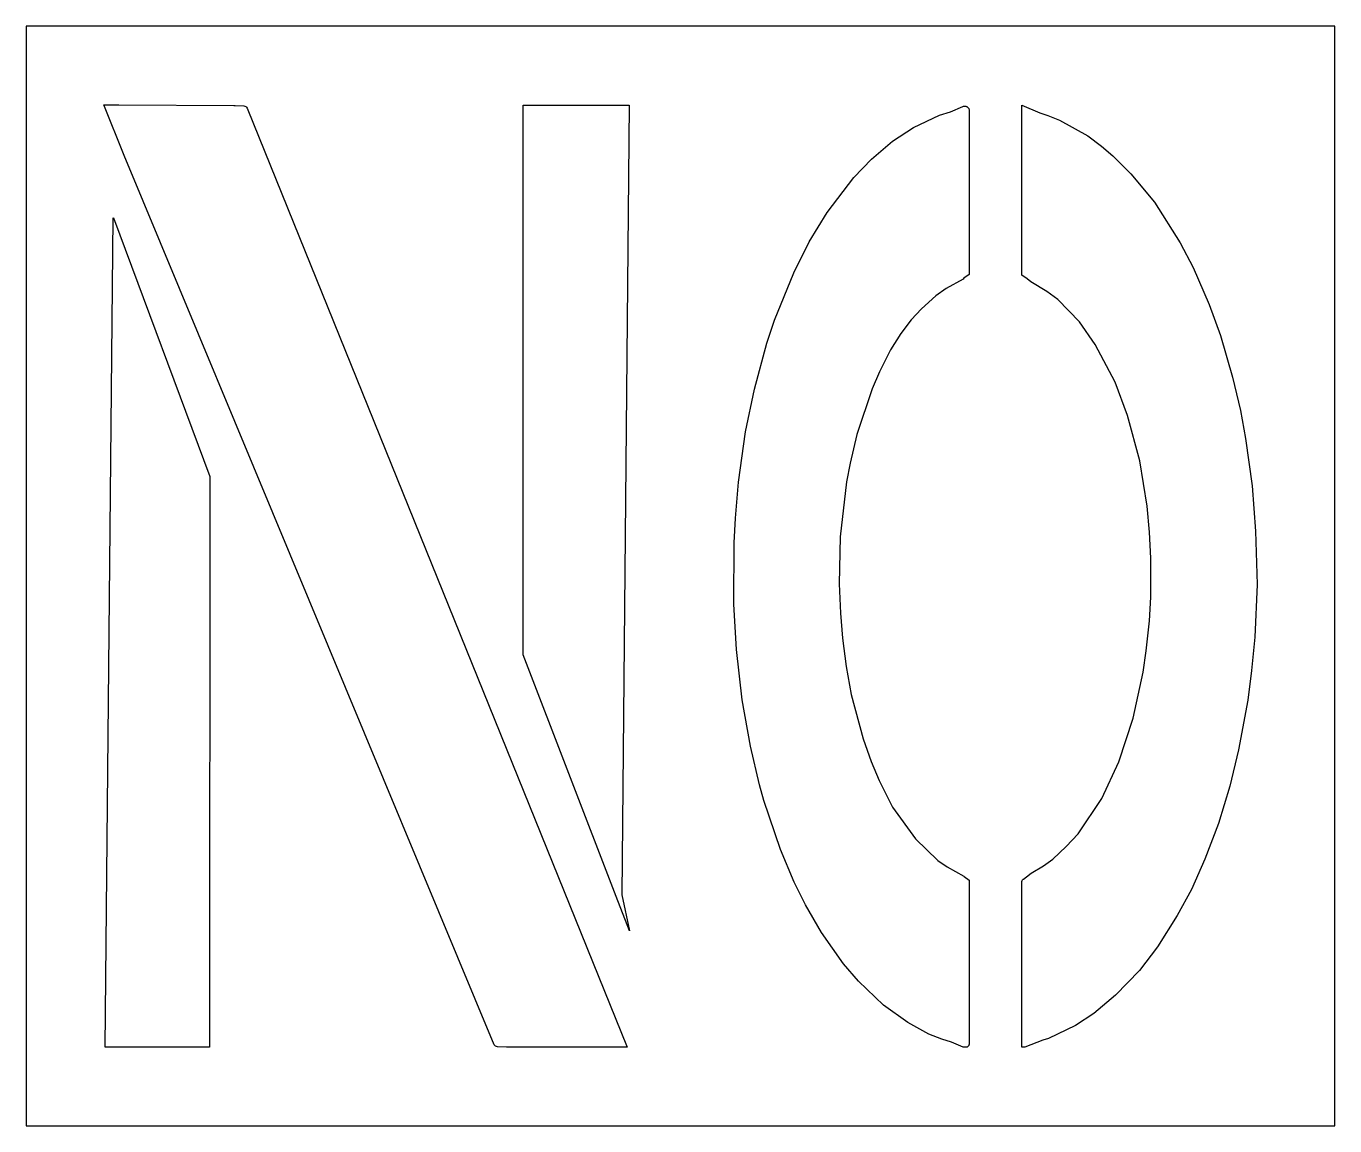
# Model space of a CAD drawing. Header units: inches. Extents: x 0 to 50, y 0 to 42.
import ezdxf

# ---------------------------------------------------------------- set-up
doc = ezdxf.new("R2010")
doc.units = ezdxf.units.IN
doc.header["$MEASUREMENT"] = 0
doc.layers.add('CUT', color=1, linetype='Continuous')

msp = doc.modelspace()

# ---------------------------------------------------------------- linework, layer by layer
at = {"layer": 'CUT'}
for points in [[(0, 0), (50, 0), (50, 42), (0, 42)], [(8.354, 38.948), (8.387, 38.93), (8.416, 38.905), (8.438, 38.874), (22.957, 3), (18.394, 3), (18.348, 3.009), (18.003, 3.015), (17.971, 3.025), (17.937, 3.043), (17.909, 3.068), (17.887, 3.099), (3.747, 37.064), (2.972, 38.998), (3.522, 38.997), (3.541, 39), (7.934, 38.974), (7.979, 38.965), (8.321, 38.958)], [(18.988, 38.979), (23.04, 38.979), (22.759, 8.824), (23.046, 7.453), (22.543, 8.761), (18.984, 17.985), (18.984, 38.405), (18.989, 38.491), (18.989, 38.841)], [(31.103, 22.499), (31.061, 20.7), (31.108, 19.577), (31.189, 18.628), (31.325, 17.548), (31.522, 16.469), (31.982, 14.782), (32.279, 13.915), (32.587, 13.192), (33.103, 12.175), (33.973, 10.961), (34.83, 10.14), (35.186, 9.886), (35.823, 9.535), (35.832, 9.527), (36.035, 9.38), (36.035, 9.13), (36.035, 9.128), (36.035, 9.12), (36.035, 3.642), (36.035, 3.156), (36.034, 3.138), (36.031, 3.121), (36.027, 3.104), (36.021, 3.088), (36.013, 3.072), (36.004, 3.058), (35.993, 3.044), (35.981, 3.031), (35.967, 3.02), (35.953, 3.01), (35.938, 3.002), (35.933, 3), (35.796, 3), (35.36, 3.2), (34.984, 3.313), (34.493, 3.506), (33.682, 3.945), (32.755, 4.614), (31.799, 5.524), (31.223, 6.189), (30.393, 7.38), (29.778, 8.443), (29.348, 9.31), (28.821, 10.554), (28.188, 12.431), (28.02, 13.023), (27.674, 14.506), (27.361, 16.272), (27.142, 18.193), (27.044, 19.929), (27.046, 22.262), (27.099, 23.21), (27.214, 24.588), (27.487, 26.505), (27.822, 28.133), (28.293, 29.898), (28.589, 30.772), (29.329, 32.584), (29.922, 33.762), (30.608, 34.89), (31.628, 36.216), (32.297, 36.915), (33.098, 37.602), (33.906, 38.132), (34.9, 38.599), (35.318, 38.731), (35.792, 38.934), (35.809, 38.94), (35.827, 38.944), (35.845, 38.946), (35.863, 38.947), (35.881, 38.945), (35.899, 38.942), (35.917, 38.937), (35.934, 38.93), (35.95, 38.921), (35.965, 38.911), (35.979, 38.899), (35.991, 38.886), (36.002, 38.872), (36.012, 38.856), (36.02, 38.84), (36.027, 38.823), (36.031, 38.805), (36.034, 38.787), (36.035, 38.769), (36.035, 38.253), (36.035, 32.836), (36.035, 32.766), (36.035, 32.764), (36.035, 32.514), (35.83, 32.37), (35.794, 32.341), (35.151, 31.982), (34.756, 31.706), (34.206, 31.207), (33.817, 30.79), (33.421, 30.263), (33.025, 29.632), (32.598, 28.792), (32.321, 28.151), (31.731, 26.401), (31.477, 25.308), (31.344, 24.591)], [(38.329, 9.594), (38.347, 9.608), (38.4, 9.652), (38.87, 9.931), (39.225, 10.188), (39.739, 10.668), (40.188, 11.15), (41.092, 12.503), (41.747, 13.896), (42.295, 15.569), (42.675, 17.324), (42.798, 18.137), (42.919, 19.288), (42.973, 20.191), (42.976, 21.687), (42.923, 22.679), (42.831, 23.667), (42.546, 25.393), (42.082, 27.124), (41.608, 28.402), (40.848, 29.842), (40.243, 30.705), (39.416, 31.556), (38.995, 31.872), (38.379, 32.237), (38.241, 32.344), (38.038, 32.489), (38.038, 32.739), (38.038, 32.739), (38.038, 32.935), (38.038, 38.23), (38.038, 38.988), (38.734, 38.686), (39.039, 38.594), (39.483, 38.406), (40.558, 37.806), (41.088, 37.413), (41.522, 37.042), (42.212, 36.362), (43.108, 35.276), (44.096, 33.719), (44.582, 32.781), (45.195, 31.373), (45.637, 30.181), (46.093, 28.59), (46.391, 27.325), (46.592, 26.255), (46.844, 24.439), (46.973, 22.717), (47.028, 20.67), (46.94, 18.666), (46.819, 17.391), (46.67, 16.254), (46.324, 14.358), (45.986, 12.969), (45.558, 11.542), (45.039, 10.188), (44.522, 9.031), (43.979, 8.032), (43.231, 6.842), (42.535, 5.935), (41.626, 4.984), (40.789, 4.286), (40.09, 3.831), (39.058, 3.341), (38.84, 3.27), (38.157, 3), (38.038, 3), (38.038, 3.816), (38.038, 8.894), (38.038, 8.983), (38.038, 9.012), (38.038, 9.292), (38.039, 9.309), (38.042, 9.326), (38.046, 9.343), (38.052, 9.359), (38.06, 9.375), (38.069, 9.389), (38.08, 9.403), (38.092, 9.415), (38.106, 9.426)], [(7.011, 24.805), (7.009, 3), (3.024, 3), (3.329, 34.675), (3.335, 34.676)]]:
    msp.add_lwpolyline(points, close=True, dxfattribs=at)

doc.saveas('drawing.dxf')
